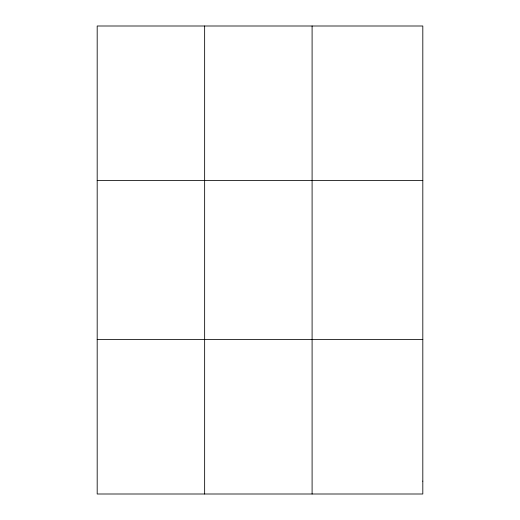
<?xml version="1.0" encoding="UTF-8"?>
<svg xmlns="http://www.w3.org/2000/svg" width="520" height="520" viewBox="0 0 520 520"><rect width="100%" height="100%" fill="white"/><g stroke="black" fill="none" stroke-linecap="round" stroke-linejoin="round"><path stroke-width="0.78" d="M204.646 26L204.646 494M312.097 26L312.097 494M97.188 180.44L422.812 180.44M97.188 339.56L422.812 339.56M422.812 481.13L422.812 494L97.188 494L97.188 26L422.812 26L422.812 481.13"/></g></svg>
